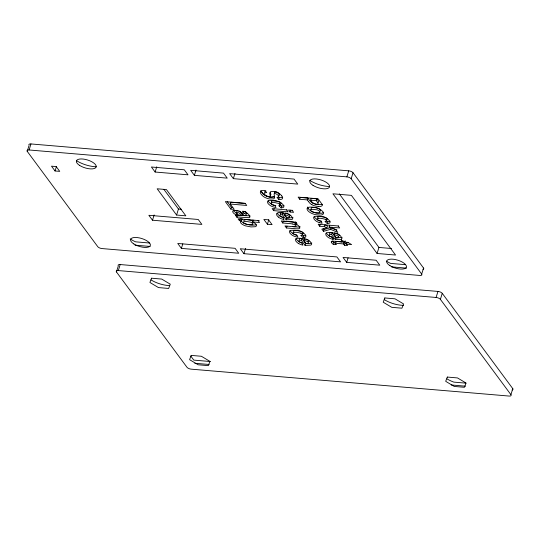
<?xml version="1.0" encoding="UTF-8"?>
<svg xmlns="http://www.w3.org/2000/svg" width="540" height="540" viewBox="0 0 540 540"><rect width="100%" height="100%" fill="white"/><g stroke="black" fill="none" stroke-linecap="round" stroke-linejoin="round"><path stroke-width="0.81" d="M249.912 216.776L248.873 214.697L246.719 212.76A4.543 1.816 17.1 0 0 246.335 212.537A5.279 2.113 17.1 0 0 244.33 211.7L242.433 211.201L243.175 212.996L243.729 211.187M29.086 145.328A3.442 1.377 17.1 0 1 30.956 143.944L348.725 170.836A3.442 1.377 17.1 0 1 353.025 172.733L423.542 268.043L421.686 274.077A3.442 1.377 17.1 0 1 419.816 275.454L102.047 248.569A3.442 1.377 17.1 0 1 97.747 246.665L27.23 151.355L28.856 146.084M27.23 151.355A3.442 1.377 17.1 0 1 29.099 149.978L30.956 143.944M55.046 170.971L51.503 166.178L56.194 166.577L59.738 171.362L55.046 170.971L56.444 166.448M116.458 271.957L118.314 265.923A3.442 1.377 17.1 0 1 120.184 264.546L437.954 291.431A3.442 1.377 17.1 0 1 442.253 293.335L512.77 388.645L510.914 394.673A3.442 1.377 17.1 0 1 509.045 396.056L191.275 369.164A3.442 1.377 17.1 0 1 186.975 367.268L116.458 271.957A3.442 1.377 17.1 0 1 118.328 270.574L120.184 264.546M155.129 172.031L151.409 167.008L184.295 169.79L188.015 174.818L155.129 172.031L156.755 166.759M152.51 220.219L148.864 215.298L198.227 219.476L201.872 224.397L152.51 220.219L154.13 214.94M176.587 215.042L157.167 188.791L166.421 189.574L185.841 215.825L176.587 215.042L178.443 209.014L163.998 189.493M194.38 175.351L190.667 170.33L223.506 173.111L227.225 178.132L194.38 175.351L196.007 170.08M181.393 248.393L177.748 243.466L235.076 248.312L238.721 253.24L181.393 248.393L182.79 243.871M233.361 178.652L229.649 173.63L294.037 179.078L297.756 184.1L233.361 178.652L234.988 173.374M230.297 204.059L246.74 205.45L245.153 203.31L225.342 201.629L230.877 209.108L234.239 209.392L230.297 204.059L230.85 202.25L245.653 203.506M230.877 209.108L231.431 207.299L227.286 201.69M237.391 213.354L236.837 215.163A7.256 2.902 17.1 0 1 233.091 212.612A8.424 3.368 17.1 0 1 232.97 212.328L232.673 211.471A4.664 1.863 17.1 0 1 232.983 210.843L233.084 210.775A4.475 1.789 17.1 0 1 234.893 210.384L235.103 210.391M249.858 216.769A4.455 1.782 17.1 0 1 249.109 217.694L240.894 217.215A18.698 7.486 17.1 0 0 238.707 217.094L238.606 217.107A9.639 3.861 17.1 0 0 236.952 217.316L237.499 215.501A9.639 3.861 17.1 0 1 239.153 215.291M241.562 220.86L239.436 220.678L239.99 218.869L242.116 219.051L241.562 220.86A6.71 2.687 17.1 0 0 240.516 221.798A6.088 2.437 17.1 0 0 240.874 223.054L241.319 223.553A5.9 2.363 17.1 0 0 243.054 224.788L243.925 225.221A7.823 3.132 17.1 0 0 244.573 225.504A6.655 2.666 17.1 0 0 245.619 225.889L250.979 226.928L255.245 226.719A6.284 2.518 17.1 0 0 255.629 226.564A7.202 2.882 17.1 0 0 256.061 226.274L256.176 226.166A6.129 2.457 17.1 0 0 256.372 224.971L255.724 223.985A5.724 2.288 17.1 0 0 254.111 222.763L252.322 221.906L252.875 220.097L253.834 220.523M236.243 213.394A3.76 1.505 17.1 0 0 237.776 214.556A2.754 1.107 17.1 0 0 239.47 215.177L239.72 215.217A13.399 5.366 17.1 0 0 241.313 215.386L242.082 215.46L242.642 213.651A14.492 5.798 17.1 0 1 242.096 213.199L241.9 213.037M243.925 253.679L240.28 248.758L336.913 256.932L340.558 261.86L243.925 253.679L245.545 248.407M267.401 224.235L263.858 219.443L268.542 219.841L272.086 224.626L267.401 224.235L268.792 219.706M286.598 209.824L288.103 211.862L273.638 210.634L274.192 208.825M281.772 195.899A17.624 7.054 17.1 0 1 282.11 196.385L282.683 197.795L282.454 198.653A6.71 2.687 17.1 0 1 282.096 198.97A6.176 2.471 17.1 0 1 280.523 199.449L278.741 199.463L279.295 197.654L278.411 196.574M281.61 203.297L283.372 205.052L283.925 206.611A5.609 2.248 17.1 0 1 283.757 207.016A5.859 2.349 17.1 0 1 283.007 207.549L281.178 207.92L279.011 205.855L279.572 204.046A3.179 1.276 17.1 0 0 280.976 203.749A3.159 1.262 17.1 0 0 280.618 202.662L280.577 202.568A3.179 1.269 17.1 0 0 279.248 201.683M281.178 207.92L281.738 206.111L279.572 204.046M278.984 212.713L281.495 212.699A14.29 5.724 17.1 0 1 282.751 212.821L286.423 213.556A7.088 2.835 17.1 0 1 288.232 214.204L289.217 214.657A6.683 2.68 17.1 0 1 291.283 215.987L292.748 218.234A6.635 2.659 17.1 0 1 292.322 219.22A7.04 2.821 17.1 0 1 291.829 219.537L286.187 219.834L282.413 214.731L282.974 212.922L281.556 212.929A3.605 1.445 17.1 0 0 280.672 213.192M289.379 216.864A3.038 1.215 17.1 0 1 288.792 217.944L287.037 218.012L284.783 214.967L285.343 213.158L286.47 213.307M292.768 223.985L290.709 223.681A33.878 13.561 17.1 0 0 289.332 223.553L282.785 222.993L283.338 221.184L289.892 221.744A33.878 13.561 17.1 0 1 291.269 221.873L293.328 222.176M286.187 219.834L286.747 218.025L282.974 212.922M292.1 210.29L293.612 212.328L290.068 212.024L290.621 210.215M296.339 222.392L295.576 222.089L295.016 223.898L297.122 224.849A6.129 2.45 17.1 0 1 298.85 226.078L299.194 226.449A6.467 2.592 17.1 0 1 299.808 227.833A4.354 1.742 17.1 0 1 299.288 228.589A4.604 1.843 17.1 0 1 297.945 228.832L297.837 228.839A14.85 5.947 17.1 0 1 295.447 228.717L286.463 227.975L287.024 226.166M308.428 201.474L307.26 199.894L299.727 199.253L300.281 197.444L307.814 198.085L308.981 199.665A33.534 13.426 17.1 0 0 310.216 201.17L310.784 201.731A6.601 2.639 17.1 0 0 312.41 202.844M307.26 199.894L307.814 198.085M313.085 203.074A2.592 1.04 17.1 0 1 312.923 202.952L311.857 201.805A33.44 13.385 17.1 0 1 311.519 201.353L310.649 200.178L311.209 198.369L316.872 198.848L318.182 200.644A19.474 7.796 17.1 0 1 318.533 201.184L318.6 201.312A4.394 1.755 17.1 0 1 318.668 201.481A3.173 1.269 17.1 0 1 318.35 202.244A3.031 1.215 17.1 0 1 317.763 202.379M298.742 243.601A6.473 2.592 17.1 0 1 297.23 242.582L296.21 241.556A11.873 4.752 17.1 0 1 295.772 240.914L295.447 239.537A6.244 2.498 17.1 0 1 295.974 238.849L296.359 238.64A7.877 3.152 17.1 0 1 297.904 238.282L300.416 238.268A14.29 5.724 17.1 0 1 301.671 238.39L305.336 239.126A7.088 2.835 17.1 0 1 307.152 239.774L308.138 240.226A6.683 2.68 17.1 0 1 310.196 241.556L311.661 243.803A6.635 2.659 17.1 0 1 311.243 244.789A7.04 2.821 17.1 0 1 310.743 245.099L305.107 245.403L301.334 240.3L301.887 238.491L300.469 238.498A3.605 1.445 17.1 0 0 299.592 238.761M304.978 237.242L303.149 237.607L303.703 235.798L302.076 234.252M303.703 240.536L304.83 240.685A3.463 1.384 17.1 0 1 306.504 241.171A3.065 1.229 17.1 0 1 308.178 242.271A3.605 1.445 17.1 0 1 308.279 242.426A3.038 1.215 17.1 0 1 308.144 243.338A2.977 1.188 17.1 0 1 307.692 243.513L305.951 243.581L303.703 240.536L304.256 238.727L304.83 238.788M313.065 203.033A3.031 1.215 17.1 0 0 317.763 204.039A3.173 1.269 17.1 0 0 318.114 203.29A4.394 1.755 17.1 0 0 318.04 203.121L317.972 202.993A19.474 7.796 17.1 0 0 317.628 202.453L316.319 200.657L316.872 198.848M305.107 245.403L305.66 243.594L301.887 238.491M324.344 226.665L324.904 224.856L327.47 225.963L326.916 227.772L324.344 226.665L319.714 226.274L320.267 224.465M329.643 225.254L329.09 227.063L335.947 229.878L337.797 232.389L330.568 229.311L323.474 231.35L324.027 229.541L323.217 228.447M319.194 222.541A6.17 2.471 17.1 0 1 316.15 221.09L314.516 219.638A11.988 4.799 17.1 0 1 314.084 219.071L313.605 217.802A6.811 2.727 17.1 0 1 314.091 216.857L314.24 216.749A6.993 2.801 17.1 0 1 315.252 216.344L319.046 216.223L323.568 217.046A6.885 2.754 17.1 0 1 325.363 217.701A6.824 2.734 17.1 0 1 327.74 219.011L329.501 220.766L330.055 222.318A5.609 2.248 17.1 0 1 329.886 222.73A5.859 2.349 17.1 0 1 329.137 223.263L327.308 223.628L327.868 221.819L326.241 220.273M330.568 229.311L331.128 227.502L336.913 229.966M29.099 149.978L346.869 176.863L348.725 170.836M341.51 239.058A7.04 2.821 17.1 0 1 341.01 239.375L335.374 239.672L331.601 234.576L332.161 232.767L330.743 232.767A3.605 1.445 17.1 0 0 329.859 233.03A3.395 1.357 17.1 0 0 329.724 234.036M421.686 274.077L351.169 178.767L353.025 172.733M338.567 236.702A3.038 1.215 17.1 0 1 338.411 237.614A2.977 1.188 17.1 0 1 337.959 237.789L336.224 237.85L333.97 234.806L334.53 232.997L334.807 233.381M341.51 239.058A6.635 2.659 17.1 0 0 341.935 238.079L340.463 235.825A6.683 2.68 17.1 0 0 338.404 234.502L337.419 234.05A7.088 2.835 17.1 0 0 335.603 233.401L331.938 232.659A14.29 5.724 17.1 0 0 330.683 232.544L328.172 232.551A7.877 3.152 17.1 0 0 326.626 232.909L326.241 233.118A6.244 2.498 17.1 0 0 325.715 233.813L326.038 235.19A11.873 4.752 17.1 0 0 326.484 235.832L327.49 236.857A6.473 2.592 17.1 0 0 329.009 237.87A6.919 2.774 17.1 0 0 332.539 239.227L333.126 239.382L333.497 238.174M348.536 242.487L347.078 242.366L346.525 244.175L347.551 245.565L344.5 245.309L343.467 243.918L336.38 243.324A12.231 4.894 17.1 0 0 335.752 243.284L335.597 243.284A1.013 0.405 17.1 0 0 335.252 243.425A1.343 0.54 17.1 0 0 335.394 243.83A6.946 2.781 17.1 0 0 336.312 244.607L333.45 244.532L334.01 242.723L335.428 242.757M335.374 239.672L335.934 237.863L332.161 232.767M342.326 240.671L341.955 241.873L341.267 240.941L341.638 239.733M343.467 243.918L344.027 242.109L336.933 241.515A12.231 4.894 17.1 0 0 336.305 241.475L336.191 241.475A1.013 0.405 17.1 0 0 335.812 241.616A1.343 0.54 17.1 0 0 335.947 242.021M346.525 244.175L351.628 244.607L347.882 242.379L345.013 242.136L345.384 240.928M344.5 245.309L345.053 243.5L344.027 242.109M346.7 262.379L343.055 257.452L376.137 260.246L379.782 265.174L346.7 262.379L348.091 257.857M377.082 253.469L332.93 193.793L351.398 195.359L395.55 255.035L377.082 253.469L378.938 247.442L339.302 193.867M118.328 270.574L436.097 297.466L437.954 291.431M510.914 394.673L440.397 299.363L442.253 293.335M278.897 195.332A2.74 1.094 17.1 0 0 279.301 195.089L279.133 194.009L277.574 192.497M279.301 195.082L279.133 194.009L277.702 192.578M323.514 212.49L323.19 212.72A7.864 3.146 17.1 0 1 320.976 213.307L316.386 212.915A7.985 3.193 17.1 0 1 313.274 211.991M276.521 192.254A5.825 2.329 17.1 0 0 273.524 191.565A6.433 2.579 17.1 0 0 272.768 191.518L272.498 191.518A5.609 2.248 17.1 0 0 270.756 191.768L269.663 193.05L270.257 196.088A4.833 1.937 17.1 0 1 270.142 196.641L269.953 196.783M270.547 194.947L270.682 194.832A4.833 1.937 17.1 0 0 270.797 194.272M310.986 209.486L310.817 209.601A3.645 1.458 17.1 0 0 310.696 210.532A4.192 1.674 17.1 0 0 310.993 210.924A3.571 1.431 17.1 0 0 312.593 211.997L312.964 212.159A3.794 1.519 17.1 0 0 313.774 212.45L316.156 212.929A9.659 3.868 17.1 0 0 316.946 213.003L318.958 212.935A3.915 1.566 17.1 0 0 319.559 212.72L319.721 212.605A3.598 1.445 17.1 0 0 319.849 211.673A4.192 1.674 17.1 0 0 319.64 211.383A3.645 1.458 17.1 0 0 317.952 210.202L317.581 210.047A3.821 1.532 17.1 0 0 316.764 209.756L311.445 209.304M329.697 221.454L327.868 221.819M324.027 229.541L331.128 227.502M326.916 227.772L321.847 229.156L323.474 231.35M249.608 215.851L241.454 215.406A18.698 7.486 17.1 0 0 239.261 215.285L239.159 215.298M265.943 190.89L265.288 191.079A3.767 1.505 17.1 0 0 264.951 191.295A4.097 1.64 17.1 0 0 264.762 191.916L264.89 192.314M246.49 213.887L246.564 213.874A1.485 0.594 17.1 0 0 246.868 213.732L246.537 212.679M308.009 241.751L308.252 241.704A3.038 1.215 17.1 0 0 308.853 240.624A3.605 1.445 17.1 0 0 308.718 240.462A3.065 1.229 17.1 0 0 307.355 239.49M326.153 220.091A3.179 1.269 17.1 0 0 324.5 219.058L321.151 218.363A15.248 6.102 17.1 0 0 320.254 218.288L317.776 218.403A2.781 1.114 17.1 0 0 317.48 218.531A3.132 1.256 17.1 0 0 317.209 219.274L317.297 219.449A3.146 1.262 17.1 0 0 318.708 220.651M236.736 215.17L235.69 215.264A7.884 3.159 17.1 0 0 235.454 215.298L236.945 217.31M281.738 206.111L283.568 205.74A5.859 2.349 17.1 0 0 284.067 205.463M303.703 235.798L305.532 235.433A5.859 2.349 17.1 0 0 305.924 235.231M333.005 241.178L333.524 241.191A20.351 8.147 17.1 0 1 334.328 241.238L341.955 241.873M279.295 197.654L281.077 197.64A6.176 2.471 17.1 0 0 282.656 197.161M318.836 204.633L320.8 204.62A5.771 2.308 17.1 0 0 321.833 204.383A6.035 2.417 17.1 0 0 322.09 204.255L322.245 204.768M318.276 206.442L320.24 206.429A5.771 2.308 17.1 0 0 321.28 206.192A6.035 2.417 17.1 0 0 322.286 204.775M282.413 214.731L280.996 214.738A3.605 1.445 17.1 0 0 280.118 215.001A3.395 1.357 17.1 0 0 280.091 216.155L283.082 217.566L283.946 219.544L283.358 219.395A6.919 2.774 17.1 0 1 279.808 218.038A6.473 2.592 17.1 0 1 278.309 217.013M331.601 234.576L330.183 234.576A3.605 1.445 17.1 0 0 329.306 234.839A3.395 1.357 17.1 0 0 329.279 235.994L332.269 237.404L333.126 239.382M301.334 240.3L299.916 240.307A3.605 1.445 17.1 0 0 299.038 240.57A3.395 1.357 17.1 0 0 299.012 241.724L302.002 243.135L302.859 245.113L302.272 244.964A6.919 2.774 17.1 0 1 298.721 243.607M310.649 200.178L316.319 200.657M287.05 209.912L272.133 208.602L273.638 210.634M292.748 210.398L288.562 209.993L290.068 212.024M231.431 207.299L232.781 207.414M241.88 213.584L242.642 213.651M178.443 209.014L181.528 209.27M338.614 226.017L318.209 224.235L319.714 226.274M259.274 220.637L238.039 218.788L239.436 220.678M295.016 223.898L297.142 224.073L295.745 222.183L281.273 220.961L282.785 222.993M329.09 227.063L339.687 227.961L338.182 225.929M252.322 221.906L259.517 222.514L258.005 220.482M341.267 240.941L344.318 241.198L345.013 242.136M345.053 243.5L346.579 243.628M378.938 247.442L391.534 248.508M149.492 243.013L135.648 241.839A18.475 7.398 17.1 0 1 130.187 238.943M405.445 264.668L390.677 263.419A19.285 7.722 17.1 0 1 386.35 261.124M135.007 245.167L150.133 246.449M391.406 266.861L406.539 268.144M210.465 361.53L193.786 360.113L190.836 356.13M465.912 383.144L453.83 382.118A17.213 6.892 17.1 0 1 446.965 378.857M194.812 363.278L209.101 364.487M451.211 384.973L465.5 386.181M286.747 218.025L292.383 217.728A7.04 2.821 17.1 0 0 292.876 217.411A6.635 2.659 17.1 0 0 293.004 217.289M335.934 237.863L341.57 237.566A7.04 2.821 17.1 0 0 342.063 237.249M305.66 243.594L311.303 243.29A7.04 2.821 17.1 0 0 311.796 242.98M284.783 214.967L285.91 215.116A3.463 1.384 17.1 0 1 287.584 215.602A3.065 1.229 17.1 0 1 289.258 216.702A3.605 1.445 17.1 0 1 289.359 216.857M333.97 234.806L335.097 234.954A3.463 1.384 17.1 0 1 336.771 235.44A3.065 1.229 17.1 0 1 338.445 236.54A3.605 1.445 17.1 0 1 338.546 236.702M334.719 233.017L335.651 233.145A3.463 1.384 17.1 0 1 336.184 233.26M276.642 200.975L275.576 200.84A15.248 6.102 17.1 0 0 274.678 200.772L272.201 200.88A2.781 1.114 17.1 0 0 271.904 201.015A3.132 1.256 17.1 0 0 271.634 201.751L271.721 201.926M322.772 216.682L321.705 216.554A15.248 6.102 17.1 0 0 320.807 216.479L318.33 216.594A2.781 1.114 17.1 0 0 318.04 216.722A3.132 1.256 17.1 0 0 317.763 217.465L317.851 217.64M315.725 207.569L311.999 207.495A3.821 1.532 17.1 0 0 311.54 207.677L311.378 207.792A3.645 1.458 17.1 0 0 311.256 208.724A4.192 1.674 17.1 0 0 311.317 208.825M298.856 230.702L297.547 230.533A15.248 6.102 17.1 0 0 296.642 230.465L294.172 230.573A2.781 1.114 17.1 0 0 293.875 230.702A3.132 1.256 17.1 0 0 293.598 231.444L293.693 231.62A3.146 1.262 17.1 0 0 293.935 231.95M315.968 207.617L317.324 207.941M323.487 216.81L324.884 217.188M275.832 205.625L275.171 205.47M277.58 201.143L278.39 201.359M299.545 230.837L300.544 231.107M321.631 221.258L320.976 221.096M247.3 224.417L252.396 225.18L255.805 224.91A6.284 2.518 17.1 0 0 256.183 224.755M296.811 235.076L295.589 234.711A6.17 2.471 17.1 0 1 292.538 233.26L290.912 231.809A11.988 4.799 17.1 0 1 290.48 231.242L290.041 230.303M274.529 205.301L273.618 205.018A6.17 2.471 17.1 0 1 270.574 203.566L268.947 202.122A11.988 4.799 17.1 0 1 268.508 201.548L268.07 200.61M320.348 220.921L319.754 220.732A6.17 2.471 17.1 0 1 316.703 219.281L315.077 217.829A11.988 4.799 17.1 0 1 314.638 217.262L314.206 216.317M246.544 224.201L246.179 224.08A6.655 2.666 17.1 0 1 245.133 223.695A7.823 3.132 17.1 0 1 244.485 223.412L243.614 222.98A5.9 2.363 17.1 0 1 241.873 221.744L241.448 221.251M319.194 222.541L322.097 223.283L321.26 221.339L318.735 220.637M300.328 233.044L296.987 232.342A15.248 6.102 17.1 0 0 296.089 232.274L293.612 232.382A2.781 1.114 17.1 0 0 293.315 232.511A3.132 1.256 17.1 0 0 293.045 233.253L293.132 233.429M267.199 196.479L264.823 194.839A9.167 3.672 17.1 0 1 264.539 194.468L264.202 193.725A4.097 1.64 17.1 0 1 264.391 193.104A3.767 1.505 17.1 0 1 264.728 192.888L266.733 192.591L264.809 190.472C262.818 190.033 258.802 191.153 260.867 193.786A18.414 7.371 17.1 0 0 261.738 194.94L263.284 196.391A7.283 2.916 17.1 0 0 264.371 197.12L265.167 197.546A6.176 2.477 17.1 0 0 266.463 198.106L268.312 198.679A6.433 2.572 17.1 0 0 270.088 199.004L273.375 198.889A5.981 2.396 17.1 0 0 274.293 198.356L274.59 197.262L274.077 193.948A2.16 0.864 17.1 0 1 274.313 193.725L274.529 193.651A1.607 0.641 17.1 0 1 274.954 193.617L275.508 193.678A1.546 0.614 17.1 0 1 276.075 193.833L278.242 195.365L278.741 196.891A2.74 1.094 17.1 0 1 278.336 197.141L276.973 197.303L278.741 199.463M239.443 211.093L239.341 211.039A1.755 0.702 17.1 0 0 238.93 210.877M277.175 192.26L276.44 191.963L277.31 192.335M240.556 212.247L240.314 212.072A6.629 2.653 17.1 0 0 240.077 211.91A4.293 1.715 17.1 0 0 237.965 210.917A4.759 1.903 17.1 0 0 235.116 210.404M240.017 211.43L240.381 211.707A17.422 6.973 17.1 0 1 241.137 212.362M278.309 217.013L277.297 215.987A11.873 4.752 17.1 0 1 276.851 215.352L276.527 213.968A6.244 2.498 17.1 0 1 277.054 213.28L277.445 213.071A7.877 3.152 17.1 0 1 278.984 212.713M241.704 212.861L241.259 212.47M325.141 221.562L327.308 223.628M300.983 235.548L303.149 237.607M280.105 204.471L280.024 204.376A3.179 1.269 17.1 0 0 278.37 203.351L275.022 202.655A15.248 6.102 17.1 0 0 274.118 202.581L271.647 202.696A2.781 1.114 17.1 0 0 271.35 202.824A3.132 1.256 17.1 0 0 271.08 203.56L271.168 203.735A3.146 1.262 17.1 0 0 272.572 204.937L275.13 205.625L275.967 207.576L273.065 206.827A6.17 2.471 17.1 0 1 270.014 205.376L268.387 203.931A11.988 4.799 17.1 0 1 267.955 203.357L267.476 202.088A6.811 2.727 17.1 0 1 267.962 201.15L268.11 201.042A6.993 2.801 17.1 0 1 269.123 200.63L272.916 200.509L277.439 201.339A6.885 2.754 17.1 0 1 281.617 203.303M302.63 232.349L302.542 232.261A3.179 1.269 17.1 0 0 301.212 231.37M311.209 198.369L311.479 198.74M299.727 199.253L298.141 197.113L318.107 198.801L322.029 204.275M285.343 213.158L285.626 213.536M304.256 238.727L304.54 239.105M286.463 227.975L284.958 225.936L296.015 226.922A14.85 5.947 17.1 0 0 298.411 227.05L298.499 227.029A4.604 1.843 17.1 0 0 299.815 226.766M233.449 210.384L233.523 210.519A8.424 3.368 17.1 0 0 233.719 210.809M323.109 212.159L323.433 212.935A7.668 3.071 17.1 0 1 323.096 214.171L322.637 214.529A7.864 3.146 17.1 0 1 320.423 215.116L315.826 214.724A7.985 3.193 17.1 0 1 312.721 213.8A8.687 3.476 17.1 0 1 311.6 213.32L311.249 213.158A7.688 3.078 17.1 0 1 308.907 211.7L308.063 210.897A10.139 4.057 17.1 0 1 307.625 210.344A9.524 3.814 17.1 0 1 307.118 208.528A7.034 2.815 17.1 0 1 308.657 207.286A9.119 3.652 17.1 0 1 311.371 207.097L312.538 207.151A8.843 3.544 17.1 0 1 316.602 207.968A7.337 2.936 17.1 0 1 320.584 209.729A9.187 3.679 17.1 0 1 323.082 212.159M326.376 232.936L326.599 233.381A11.873 4.752 17.1 0 0 327.038 234.023L328.05 235.049A6.473 2.592 17.1 0 0 329.562 236.061M277.189 213.097L277.412 213.543A11.873 4.752 17.1 0 0 277.85 214.178L278.863 215.204A6.473 2.592 17.1 0 0 280.375 216.223A6.919 2.774 17.1 0 0 283.345 217.424M296.035 238.457L296.325 239.105A11.873 4.752 17.1 0 0 296.771 239.747L297.783 240.773A6.473 2.592 17.1 0 0 299.295 241.792A6.919 2.774 17.1 0 0 302.265 242.993M260.921 190.91L263.027 193.9L266.355 196.034L270.857 197.222L274.556 196.796L270.641 197.195L266.139 195.939L262.879 193.752L260.874 190.721M270.277 192.051L270.81 194.279M274.597 192.922C276.237 190.667 274.394 191.666 274.617 193.064M423.542 268.043A3.442 1.377 17.1 0 1 423.05 269.332M329.508 186.536A18.178 7.277 17.1 0 1 309.805 180.421M96.255 166.793A18.151 7.27 17.1 0 1 76.559 160.677M436.097 297.466A3.442 1.377 17.1 0 1 440.397 299.363M512.77 388.645A3.442 1.377 17.1 0 1 512.116 389.975M169.121 285.572A17.213 6.892 17.1 0 1 150.957 279.862M403.542 305.35A17.213 6.892 17.1 0 1 384.257 299.606M346.869 176.863A3.442 1.377 17.1 0 1 351.169 178.767M305.741 238.95A3.463 1.384 17.1 0 1 306.416 239.132M299.403 239.679A3.395 1.357 17.1 0 1 299.572 238.748M300.962 235.528A3.179 1.276 17.1 0 0 302.387 235.244A3.159 1.262 17.1 0 0 302.029 234.157L301.988 234.07A3.179 1.269 17.1 0 0 300.334 233.044M293.173 233.435A3.146 1.262 17.1 0 0 294.543 234.63L297.094 235.319L297.938 237.263L295.029 236.52A6.17 2.471 17.1 0 1 291.985 235.069L290.358 233.618A11.988 4.799 17.1 0 1 289.919 233.05L289.447 231.782A6.811 2.727 17.1 0 1 289.926 230.837L290.075 230.728A6.993 2.801 17.1 0 1 291.087 230.324L294.881 230.202L299.403 231.032A6.885 2.754 17.1 0 1 303.581 232.997L305.336 234.745L305.89 236.297A5.609 2.248 17.1 0 1 305.721 236.709A5.859 2.349 17.1 0 1 304.972 237.242M302.947 233.435A3.179 1.276 17.1 0 1 302.117 233.699M302.589 232.349A3.159 1.262 17.1 0 1 302.954 233.435M292.343 226.557A30.875 12.359 17.1 0 0 294.057 226.685L295.272 226.685A2.41 0.965 17.1 0 0 296.041 226.355A3.105 1.242 17.1 0 0 292.788 224.066M296.217 224.795A2.41 0.965 17.1 0 0 296.602 224.546A3.105 1.242 17.1 0 0 296.622 224.363M293.348 222.257A3.105 1.242 17.1 0 1 295.657 223.182M299.997 226.679A4.354 1.742 17.1 0 1 299.849 226.78M287.503 213.563A3.463 1.384 17.1 0 1 288.144 213.793M288.839 214.13A3.065 1.229 17.1 0 1 289.818 214.893A3.605 1.445 17.1 0 1 289.919 215.048A3.038 1.215 17.1 0 1 289.643 216.034M280.537 214.198A3.395 1.357 17.1 0 1 280.651 213.179M278.998 205.835A3.179 1.276 17.1 0 0 280.422 205.558A3.159 1.262 17.1 0 0 280.064 204.471M271.91 202.19A3.146 1.262 17.1 0 1 271.762 201.933M270.007 196.81A2.295 0.918 17.1 0 1 267.239 196.452M276.527 192.24A6.23 2.498 17.1 0 1 279.68 193.867A11.515 4.61 17.1 0 1 281.732 195.899M270.56 195.001A2.295 0.918 17.1 0 1 270.29 195.075M243.54 222.818A2.943 1.175 17.1 0 0 244.816 223.769L248.96 224.795A13.79 5.522 17.1 0 0 249.838 224.87L252.362 224.694A3.827 1.532 17.1 0 0 252.626 224.546L252.693 224.492A3.132 1.256 17.1 0 0 252.781 223.695A3.767 1.512 17.1 0 0 252.585 223.425A3.233 1.296 17.1 0 0 251.026 222.352A3.989 1.6 17.1 0 0 250.499 222.136L246.044 221.387L243.432 221.913A3.152 1.262 17.1 0 0 243.365 222.507L243.412 222.608A3.645 1.458 17.1 0 0 243.547 222.818M252.983 221.441A3.233 1.296 17.1 0 0 251.586 220.543A3.989 1.6 17.1 0 0 251.06 220.327L246.605 219.578L243.992 220.104A3.152 1.262 17.1 0 0 243.925 220.698L243.972 220.799A3.645 1.458 17.1 0 0 244.107 221.009M253.449 222.217A3.132 1.256 17.1 0 1 253.26 222.683L253.186 222.737A3.827 1.532 17.1 0 1 253.017 222.838M241.427 221.245A6.088 2.437 17.1 0 1 241.11 220.603M241.569 219.355A6.71 2.687 17.1 0 1 242.129 219.058M242.082 215.46A14.492 5.798 17.1 0 1 241.535 215.008L240.584 214.171A17.422 6.973 17.1 0 0 239.821 213.516L238.788 212.848A1.755 0.702 17.1 0 0 237.553 212.497A2.295 0.918 17.1 0 0 236.297 213.394M236.857 211.585A2.295 0.918 17.1 0 1 237.877 210.641M243.182 213.017A3.308 1.323 17.1 0 1 244.971 213.59M240.57 212.247A18.063 7.229 17.1 0 1 242.156 213.611L242.737 214.13A31.165 12.474 17.1 0 0 243.844 215.102L244.579 215.669L246.004 215.683A1.485 0.594 17.1 0 0 246.314 215.541L245.977 214.488A3.213 1.282 17.1 0 0 244.978 213.597M249.966 215.744A4.455 1.782 17.1 0 1 249.669 215.885M236.75 213.05A7.256 2.902 17.1 0 1 233.651 210.803M245.747 211.93A3.213 1.282 17.1 0 1 246.497 212.672M244.519 211.403A3.308 1.323 17.1 0 1 245.437 211.741M333.43 244.532A8.62 3.449 17.1 0 1 331.709 242.879A5.522 2.207 17.1 0 1 331.283 241.907M331.324 241.913A3.301 1.323 17.1 0 1 331.682 241.319A4.28 1.715 17.1 0 1 333.011 241.191M336.163 242.251A6.946 2.781 17.1 0 1 335.914 242.021M333.99 242.723A8.62 3.449 17.1 0 1 332.269 241.07M337.325 233.631A3.065 1.229 17.1 0 1 338.999 234.731A3.605 1.445 17.1 0 1 339.107 234.893A3.038 1.215 17.1 0 1 338.972 235.804A2.977 1.188 17.1 0 1 338.81 235.879M332.255 237.181A6.919 2.774 17.1 0 1 330.001 236.297M325.127 221.549A3.179 1.276 17.1 0 0 326.551 221.265A3.159 1.262 17.1 0 0 326.194 220.178M325.681 219.733A3.179 1.276 17.1 0 0 327.112 219.456A3.159 1.262 17.1 0 0 326.747 218.369L326.707 218.282A3.179 1.269 17.1 0 0 325.222 217.323M318.364 218.234A3.146 1.262 17.1 0 1 318.047 217.897M330.197 221.171A5.859 2.349 17.1 0 1 329.69 221.454M310.959 209.453A3.794 1.519 17.1 0 1 311.418 209.27M317.939 208.157A3.821 1.532 17.1 0 1 318.134 208.238L318.506 208.4A3.645 1.458 17.1 0 1 320.2 209.574A4.192 1.674 17.1 0 1 320.396 209.864A3.598 1.445 17.1 0 1 320.288 210.796L320.112 210.911A3.915 1.566 17.1 0 1 319.903 211.012M312.896 211.842A8.687 3.476 17.1 0 1 312.154 211.511L311.803 211.349A7.688 3.078 17.1 0 1 309.461 209.891L308.617 209.088A10.139 4.057 17.1 0 1 308.178 208.535M308.171 208.535A9.524 3.814 17.1 0 1 307.638 207.056M318.249 206.408A7.715 3.092 17.1 0 1 314.631 205.828A6.224 2.491 17.1 0 1 311.837 204.66M311.857 204.653A6.601 2.639 17.1 0 1 310.21 203.54L309.67 202.979A33.534 13.426 17.1 0 1 308.435 201.474M318.809 204.599A7.715 3.092 17.1 0 1 315.185 204.019A6.224 2.491 17.1 0 1 312.39 202.851M151.531 278.208L149.911 282.467L158.47 287.584L168.649 288.448L170.275 284.189L161.71 279.072L151.531 278.208M191.207 355.401L189.587 359.66L198.146 364.784L208.325 365.641L209.945 361.388L201.386 356.265L191.207 355.401M384.831 297.952L383.204 302.211L391.77 307.334L401.949 308.192L403.569 303.932L395.01 298.816L384.831 297.952M447.309 377.062L445.682 381.321L454.248 386.438L464.427 387.302L466.047 383.042L457.488 377.926L447.309 377.062M389.921 265.64A10.328 4.138 17.1 0 0 406.276 267.469A10.328 4.138 17.1 0 0 393.41 259.247A10.328 4.138 17.1 0 0 389.921 265.64M133.859 243.972A10.328 4.138 17.1 0 0 150.215 245.801A10.328 4.138 17.1 0 0 137.349 237.58A10.328 4.138 17.1 0 0 133.859 243.972M79.677 165.456A10.328 4.138 17.1 0 0 96.032 167.279A10.328 4.138 17.1 0 0 83.174 159.057A10.328 4.138 17.1 0 0 79.677 165.456M313.058 185.389A10.328 4.138 17.1 0 0 329.413 187.218A10.328 4.138 17.1 0 0 316.548 178.997A10.328 4.138 17.1 0 0 313.058 185.389"/></g></svg>
